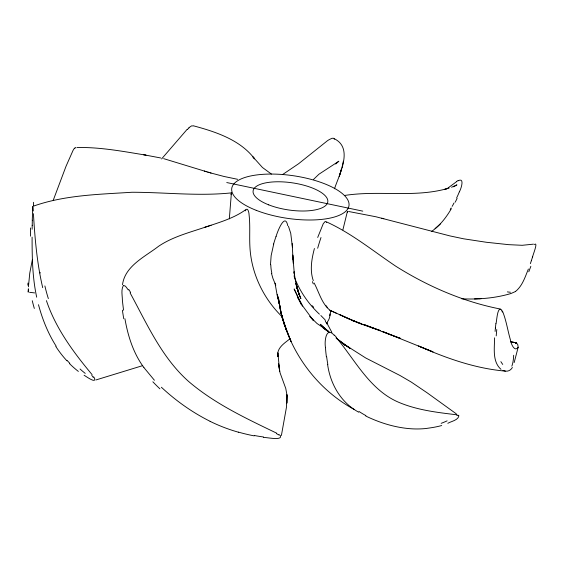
<?xml version="1.0" encoding="UTF-8"?>
<svg xmlns="http://www.w3.org/2000/svg" width="564" height="564" viewBox="0 0 564 564"><rect width="100%" height="100%" fill="white"/><g stroke="black" fill="none" stroke-linecap="round" stroke-linejoin="round"><path stroke-width="0.85" d="M32.092 237.141C32.085 257.212 32.395 277.481 36.688 297.179M32.134 229.231L32.183 225.247M32.261 220.157L32.804 206.403L33.248 210.936M347.487 211.81L347.431 211.31L342.891 229.872M28.327 288.796L28.2 292.131L28.489 289.17M28.426 286.801L29.772 273.096L32.374 259.63M494.6 337.836C494.494 348.298 492.231 361.658 500.994 369.349M229.329 218.881L231.395 192.895L231.036 194.707M495.086 331.421L495.418 328.072M514.171 362.546L518.168 347.269L517.759 344.583L516.349 342.827M122.508 284.742C124.891 265.912 145.152 256.683 158.625 246.242C172.704 236.774 189.307 232.565 205.183 227.179M495.946 323.673C496.828 321.811 497.201 304.687 501.995 310.355M329.898 315.678L330.814 310.468M281.387 435.514L286.42 407.469L286.935 394.878L285.772 388.476L280.068 372.839L278.602 363.872L279.638 371.26L277.89 352.852L277.89 356.638C276.346 348.312 283.946 343.504 289.903 338.872M334.508 188.771C339.126 174.544 353.825 148.276 334.262 138.709M342.003 167.593L343.356 161.205M325.703 322.192L325.054 319.781L320.838 315.509M314.416 248.498C311.68 258.897 309.657 270.226 313.288 280.668M273.73 243.979L271.15 255.619L270.487 264.735M518.168 347.269C514.467 352.69 510.772 343.131 510.427 339.895C507.692 330.525 506.345 320.726 502.693 311.645M339.563 175.46L341.488 168.946L339.197 176.638M532.592 257.015C532.409 256.021 538.698 241.18 534.369 244.515M317.694 237.479L323.243 223.725L325.125 221.525L325.886 221.61L326.514 222.484M531.337 260.787L530.35 263.635M276.071 236.478C277.312 231.952 285.017 211.895 287.76 225.706M53.22 200.326L66.023 166.288L73.038 150.426A13.769 7.205 -76.3 0 1 74.363 148.36M528.369 269.056C525.091 277.023 522.405 286.011 515.411 291.546M459.364 191.809C461.042 189.046 464.947 177.124 458.165 180.769M456.643 197.901L457.876 195.271A102.119 71.579 83.1 0 0 459.343 191.795M453.844 203.371L454.076 202.934M453.604 203.808L452.145 206.375M515.595 343.208L515.686 343.067A5.71 0.818 -78.7 0 1 515.792 342.975L515.982 342.827M245.234 210.858C247.575 206.05 249.076 212.621 249.076 214.757C250.338 225.635 249.288 236.598 249.951 247.504C251.403 273.441 263.395 298.398 281.887 316.51M512.387 367.439C511.188 369.794 508.643 371.394 505.978 371.168C475.445 368.637 446.392 358.246 418.551 346.007L433.025 351.887L382.23 331.371L400.334 338.344L393.341 335.89M451.249 208.835C446.152 217.584 439.793 225.776 431.411 231.571M450.255 209.441L451.214 207.926M326.591 323.933L327.31 322.883M313.577 179.394L318.886 174.255L338.858 161.212L335.7 164.032M74.363 148.353L75.414 147.549A1.262 0.642 -75.1 0 1 75.661 147.676L75.837 148.008M161.579 158.949L187.149 129.339M435.07 228.674L440.413 223.901M188.841 127.767L191.492 125.906L193.177 125.899M446.434 189.123L456.565 181.678M245.559 209.808C233.785 218.303 219.17 222.477 204.951 227.264L211.105 225.24M515.39 291.56L510.857 293.562M453.696 186.839L456.932 184.851L451.552 187.248M282.952 174.304L298.603 163.736L327.585 140.619A34.841 33.297 36.6 0 1 329.447 139.498L332.006 138.3L333.465 138.258A1.142 1.086 34.1 0 1 333.994 138.624L334.297 139.237M447.809 423.296C451.242 421.301 458.215 420.243 458.906 415.809A6.564 3.137 -56.3 0 0 458.61 415.513L458.088 415.21M33.692 206.05C65.043 195.003 99.017 194.397 131.905 192.261C165.055 192.268 198.281 196.35 231.381 192.881M142.72 365.62L95.887 379.974M449.134 188.059L444.925 189.243L445.687 189.025C413.038 197.682 378.691 190.251 344.957 195.405M510.413 293.682C494.642 298.3 478.152 299.533 461.796 298.821M533.459 244.163L522.186 245.298L508.587 244.656L486.358 242.266L463.664 238.812L449.973 235.921L375.962 216.78L348.538 211.479M479.492 298.716L481.106 298.61M474.458 298.955L480.274 298.652M76.958 147.528C100.068 147.021 122.91 151.392 145.618 155.093M29.568 292.3L34.608 292.913M263.557 437.495C266.025 437.072 282.275 441.034 280.534 435.81A7.029 5.809 -0.4 0 0 280.026 435.366L279.032 434.604M505.386 371.119L502.926 370.449M500.458 309.051C463.389 301.832 427.759 286.343 395.836 266.25C373.114 251.001 351.682 233.362 326.626 221.948M144.053 154.818L160.733 157.969M145.646 155.1L146.02 155.163M143.651 154.748L144.017 154.818M237.677 179.317L224.014 176.469L211.006 173.035M510.568 341.706L516.145 342.799M510.646 341.721L516.413 342.856M226.756 182.553L362.793 211.147M193.635 125.871C215.808 131.828 240.236 139.858 254.611 158.879L252.954 156.905L262.464 167.501L271.39 174.057M163.63 158.632L204.838 171.202M383.837 218.705L381.807 218.205M456.826 414.787C437.403 412.495 417.72 410.183 399.467 402.618C370.146 390.542 355.475 360.53 336.179 337.399M210.633 172.929L211.042 173.049M210.675 172.944L208.807 172.394M209.216 172.513L208.447 172.288M238.396 432.221L233.242 430.663A166.732 165.534 17.8 0 1 210.118 421.364M208.483 172.302L205.916 171.526M207.721 172.069L208.081 172.182M206.276 171.639L206.636 171.745M205.952 171.541L204.52 171.103L204.88 171.209M373.206 328.199L380.192 330.504L363.646 324.406L373.206 328.199L359.028 323.264L339.26 314.458L348.185 318.66L361.996 323.99L351.901 320.366L354.876 321.445L330.483 310.56M392.565 335.615L370.59 327.169M330.328 310.517C321.748 303.918 319.09 292.208 314.134 283.015M329.728 310.228L336.553 313.33M365.754 416.035C379.854 422.852 395.131 427.611 410.811 428.746A159.986 117.368 79.2 0 0 425.961 428.506L430.663 427.822A172.041 125.046 70.3 0 0 441.69 425.538M210.139 421.329C192.324 412.46 175.926 400.807 161.382 387.242M276.705 433.194C246.024 418.368 214.68 403.761 188.595 381.44C161.656 357.527 146.985 323.863 130.072 292.843M354.037 409.358C312.893 386.925 283.826 343.709 278.383 297.2L280.082 308.762L282.62 319.485L277.291 294.345L280.068 306.837M301.239 303.989L297.277 296.72L302.889 306.231L313.584 320.747L309.84 316.439L316.996 323.482L329.052 331.639M358.725 412.199C341.008 402.745 330.342 384.105 327.621 364.577M325.59 329.538L326.422 330.067L323.094 327.917M84.085 375.271C85.39 375.857 96.254 384.014 94.66 378.465A6.705 3.927 66.3 0 0 94.301 377.866L93.645 376.78M456.304 413.849L427.223 392.868L411.318 382.103L399.961 375.476L365.712 357.978L342.531 343.229L350.3 348.552L336.102 338.069M338.132 339.718L345.316 345.436L336.489 338.407M327.973 331.449L323.912 328.142L327.86 331.385M328.001 331.124L320.296 324.286L329.644 332.718M319.407 314.169C308.649 304.109 300.048 291.68 294.655 277.96M334.092 335.213C326.147 325.936 324.265 341.361 325.491 347.579M69.823 363.308L67.13 360.495M154.416 380.263L143.947 367.615M92.101 374.651C73.482 352.324 55.773 328.467 46.417 300.633M143.898 367.552C133.372 353.276 127.929 336.045 124.926 318.745M128.324 289.959L125.483 286.209L123.438 285.356C120.837 289.776 122.374 295.458 122.409 300.379A162.333 125.391 58.1 0 0 123.022 305.907L123.558 310.214M56.146 346.162C48.053 333.423 42.378 319.252 38.486 304.701M326.556 322.474L331.893 332.407M302.431 306.174L294.133 288.944L301.282 304.475M275.796 285.271L272.997 278.623L271.488 273.434M288.451 226.256L290.742 233.362L292.448 247.314M295.867 284.087L299.921 296.777L295.966 283.05L298.363 292.279L300.887 298.61C297.002 290.136 295.388 280.9 294.034 271.749L294.366 274.351L292.765 255.041L293.266 263.437M280.668 309.192L277.213 295.508L275.035 283.191M42.702 287.661C37.005 263.402 34.912 238.494 33.417 213.678M294.105 275.697L294.401 277.347M326.373 356.772L325.9 352.768A153.887 127.126 -29.4 0 1 325.484 347.579M292.187 243.507L293.019 259.377M329.961 313.929A56.456 25.93 8.4 0 1 326.464 323.066M334.311 335.058A53.065 43.795 -9.6 0 1 336.377 337.272M456.629 415.09A30.132 14.037 -49.1 0 1 457.954 415.393M447.104 420.864A152.259 110.213 84.3 0 1 441.147 423.338M365.902 415.619A154.494 121.838 -82.8 0 1 359.028 411.501M327.832 364.506A202.603 163.701 -36 0 1 326.641 356.695M501.756 310.672A49.287 20.276 -58.9 0 1 502.376 312.04M515.771 343.617A26.339 3.617 -72.9 0 1 516.201 343.236M513.67 355.257A152.541 29.074 69 0 1 511.83 366.17M502.743 364.429A138.286 27.953 84.4 0 1 500.874 361.644M496.214 335.89A170.962 54.623 -68.3 0 1 496.778 329.503M495.368 328.121A131.941 47.2 -66.1 0 1 495.89 323.722M510.434 292.222A122.423 45.952 68.8 0 1 507.374 291.877M530.837 266.314A146.048 39.015 -82.7 0 1 528.778 271.749M532.571 256.93A112.68 27.185 -81.4 0 1 531.323 260.695M456.495 181.495A37.421 27.587 84.5 0 1 458.116 180.607M457.129 198.387A133.724 94.971 81.9 0 1 455.169 202.208M187.318 129.523A35.236 31.147 -52.2 0 1 188.996 127.965M27.826 285.151A26.593 2.749 88.7 0 1 27.996 283.05M40.051 273.068A139.555 27.742 -58.9 0 1 40.234 272.497M33.389 202.293A44.408 2.044 87.5 0 1 33.657 205.825M48.349 298.603A118.736 66.333 -88.7 0 1 44.887 285.948M91.77 375.342A30.343 15.031 63.9 0 1 93.243 377.394M85.242 373.389A153.204 116.656 -68 0 1 80.039 368.997M78.368 371.422A173.113 133.048 -52.9 0 1 69.52 363.646M66.904 360.777A161.05 121.873 -62.3 0 1 55.822 346.479M34.326 308.452A152.618 96.134 -76.2 0 1 32.261 300.718M30.526 236.168A208.504 41.165 88.7 0 1 30.583 227.955M32.226 225.304A150.2 20.875 89.3 0 1 32.303 220.228M128.825 289.558A50.718 32.536 62 0 1 130.615 292.497M276.381 433.575A32.028 24.619 6.2 0 1 278.701 434.929M263.621 436.987A158.653 158.357 41.6 0 1 254.293 435.486M254.223 435.88A178.161 173.564 16.9 0 1 238.424 432.116M159.922 388.829A160.944 159.471 69.2 0 1 152.844 381.772M123.756 318.738A220.016 179.712 53.4 0 1 122.395 310.158M273.625 243.951A172.126 153.274 1 0 1 276.036 236.464M271.876 273.378A49.216 44.5 22.6 0 1 270.798 264.749M313.662 307.225A90.226 3.701 47 0 1 312.096 305.688M317.666 248.252A152.809 99.01 -55.9 0 1 321.001 237.543M313.316 283.939A66.785 40.474 -69.8 0 1 312.385 281.612M325.83 305.476A52.924 3.017 46.3 0 1 327.557 307.754M347.494 211.789A13.169 1.685 -76 0 1 347.445 212.353M286.935 394.878L286.879 403.07L286.935 394.878M290.975 341.333L286.23 329.447L280.907 312.491L284.616 325.569L282.522 318.441L286.879 331.512L284.432 324.293L290.975 341.333M299.068 294.126L296.897 287.795L299.068 294.126M256.218 210.33A59.241 21.51 8.4 0 0 348.778 206.607A59.241 21.51 8.4 0 0 266.081 174.163A59.241 21.51 8.4 0 0 256.218 210.33M268.718 204.859A37.739 13.691 8.4 0 0 327.663 202.49A37.739 13.691 8.4 0 0 274.985 181.834A37.739 13.691 8.4 0 0 268.718 204.859"/></g></svg>
